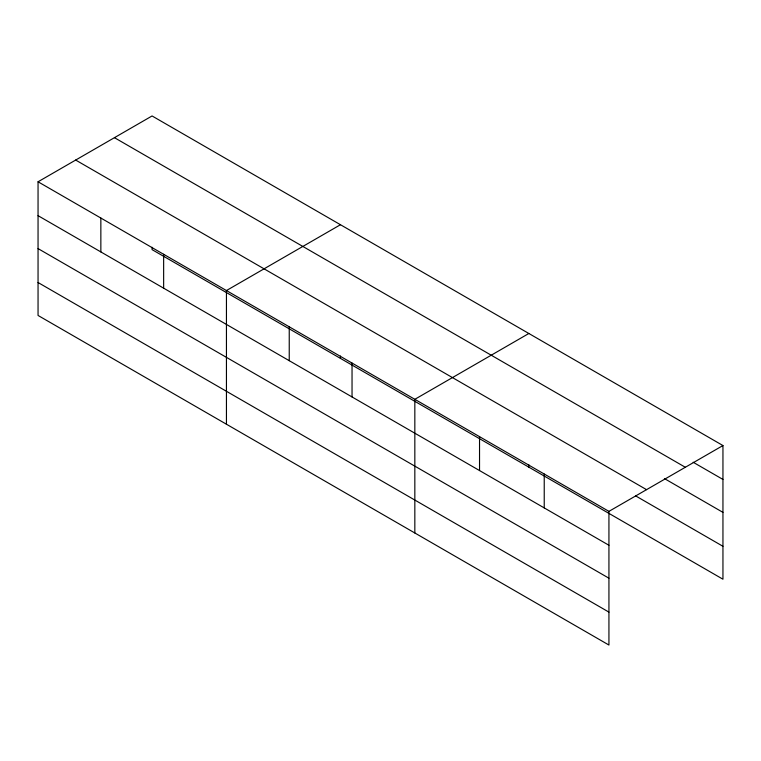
<?xml version="1.0" encoding="UTF-8"?>
<svg xmlns="http://www.w3.org/2000/svg" width="761" height="761" viewBox="0 0 761 761"><rect width="100%" height="100%" fill="white"/><g stroke="black" fill="none" stroke-linecap="round" stroke-linejoin="round"><path stroke-width="1.14" d="M38.05 181.784L608.933 511.373L608.933 645.043L38.05 315.454L38.05 181.784L152.067 115.957L722.95 445.546L722.95 579.216L152.067 249.627L152.067 247.268M340.462 224.723L226.445 290.55L226.445 424.219M528.847 333.489L414.831 399.316L414.831 532.985M608.933 511.373L722.95 445.546M693.166 462.25L722.95 479.44M114.445 137.674L685.328 467.273M664.41 478.574L722.95 512.372M75.672 160.057L646.555 489.656M635.654 495.896L722.95 546.293M38.05 215.667L608.933 545.266M38.05 248.6L608.933 578.198M38.05 282.521L608.933 612.12M544.229 474.027L544.229 507.91M528.847 464.8L528.847 467.159M479.535 436.671L479.535 470.555M352.039 363.064L352.039 396.947M340.462 356.034L340.462 358.393M289.237 326.802L289.237 360.695M163.644 254.288L163.644 288.181M100.852 218.036L100.852 251.929"/></g></svg>
